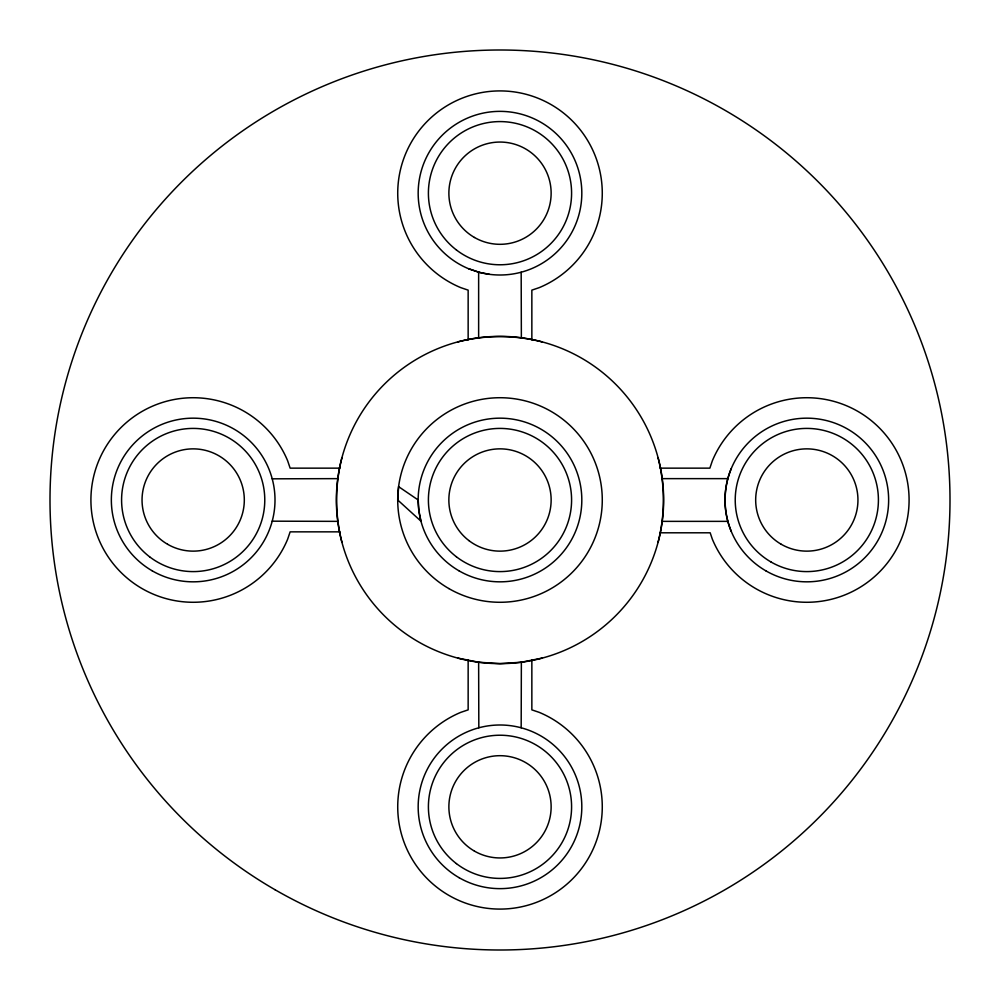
<?xml version="1.0" encoding="UTF-8"?>
<svg xmlns="http://www.w3.org/2000/svg" width="1000" height="1000" viewBox="0 0 1000 1000"><rect width="100%" height="100%" fill="white"/><g stroke="black" fill="none" stroke-linecap="round" stroke-linejoin="round"><path stroke-width="1.5" d="M521.175 727.788L521.362 662.237L542.35 658.062M341.938 457.65C334.812 485.35 334.812 514.65 341.938 542.35M658.062 542.35C665.188 514.65 665.188 485.35 658.062 457.65M731.225 468.688C723.062 488.525 723.062 511.475 731.225 531.312M457.65 341.938C485.35 334.812 514.65 334.812 542.35 341.938M521.362 662.237L500 663.637L478.638 662.237L457.65 658.062M272.213 478.825L337.762 478.638M478.825 272.213L468.688 268.775A81.812 81.812 0 0 1 447.413 130.5A81.812 81.812 0 0 1 579.875 175.475A81.812 81.812 0 0 1 478.825 272.213L468.688 268.775M339.85 468.15L290.138 468.15L287.675 460.863A102.275 102.275 0 0 0 130.925 418.862A102.275 102.275 0 0 0 130.925 581.138A102.275 102.275 0 0 0 287.675 539.138L290.138 531.85L339.85 531.85M660.15 468.15L709.862 468.15L712.325 460.863A102.275 102.275 0 0 1 869.075 418.862A102.275 102.275 0 0 1 869.075 581.138A102.275 102.275 0 0 1 712.325 539.138L710.175 532.8L659.963 532.8M662.237 478.638L727.788 478.638M662.237 521.362A163.637 163.637 0 0 0 437.375 348.825A163.637 163.637 0 0 0 400.387 629.825A163.637 163.637 0 0 0 662.237 521.362L727.788 521.362M272.213 521.175L337.762 521.362M489.325 274.3L478.638 272.213L478.638 337.762M521.175 272.213L521.362 337.762M478.638 662.237L478.825 727.788M531.85 339.85L531.85 290.138L539.138 287.675A102.275 102.275 0 0 0 581.138 130.925A102.275 102.275 0 0 0 418.862 130.925A102.275 102.275 0 0 0 460.863 287.675L468.15 290.138L468.15 339.85M531.85 660.15L531.85 709.862L539.138 712.325A102.275 102.275 0 0 1 581.138 869.075A102.275 102.275 0 0 1 418.862 869.075A102.275 102.275 0 0 1 460.863 712.325L468.15 709.862L468.15 660.15M398.6 486.65L397.725 500L420.975 521.175L418.888 510.675L418.188 500L398.6 486.65M448.862 588.575A102.275 102.275 0 0 0 602.275 500A102.275 102.275 0 0 0 448.862 411.425A102.275 102.275 0 0 0 448.862 588.575M459.087 570.862A81.812 81.812 0 0 0 581.812 500A81.812 81.812 0 0 0 459.087 429.137A81.812 81.812 0 0 0 459.087 570.862M456.413 556.8A71.588 71.588 0 0 0 570.975 509.35A71.588 71.588 0 0 0 472.6 433.862A71.588 71.588 0 0 0 456.413 556.8M468.875 540.575A51.137 51.137 0 0 0 550.7 506.675A51.137 51.137 0 0 0 480.425 452.75A51.137 51.137 0 0 0 468.875 540.575M149.6 556.8A71.588 71.588 0 0 0 264.163 509.35A71.588 71.588 0 0 0 165.787 433.862A71.588 71.588 0 0 0 149.6 556.8M167.613 544.288A51.137 51.137 0 0 0 244.312 500A51.137 51.137 0 0 0 167.613 455.712A51.137 51.137 0 0 0 167.613 544.288M152.275 570.862A81.812 81.812 0 0 0 275 500A81.812 81.812 0 0 0 152.275 429.137A81.812 81.812 0 0 0 152.275 570.862M459.087 877.675A81.812 81.812 0 0 0 581.812 806.812A81.812 81.812 0 0 0 459.087 735.962A81.812 81.812 0 0 0 459.087 877.675M456.413 863.612A71.588 71.588 0 0 0 570.975 816.162A71.588 71.588 0 0 0 472.6 740.675A71.588 71.588 0 0 0 456.413 863.612M474.438 851.1A51.137 51.137 0 0 0 551.138 806.812A51.137 51.137 0 0 0 474.438 762.537A51.137 51.137 0 0 0 474.438 851.1M456.413 249.975A71.588 71.588 0 0 0 570.975 202.525A71.588 71.588 0 0 0 472.6 127.037A71.588 71.588 0 0 0 456.413 249.975M474.438 237.463A51.137 51.137 0 0 0 551.138 193.188A51.137 51.137 0 0 0 474.438 148.9A51.137 51.137 0 0 0 474.438 237.463M765.913 570.862A81.812 81.812 0 0 0 888.637 500A81.812 81.812 0 0 0 765.913 429.137A81.812 81.812 0 0 0 765.913 570.862M771.025 562A71.588 71.588 0 0 0 878.413 500A71.588 71.588 0 0 0 771.025 438A71.588 71.588 0 0 0 771.025 562M781.25 544.288A51.137 51.137 0 0 0 857.95 500A51.137 51.137 0 0 0 781.25 455.712A51.137 51.137 0 0 0 781.25 544.288M275 889.712A450 450 0 0 0 950 500A450 450 0 0 0 275 110.288A450 450 0 0 0 275 889.712"/></g></svg>
